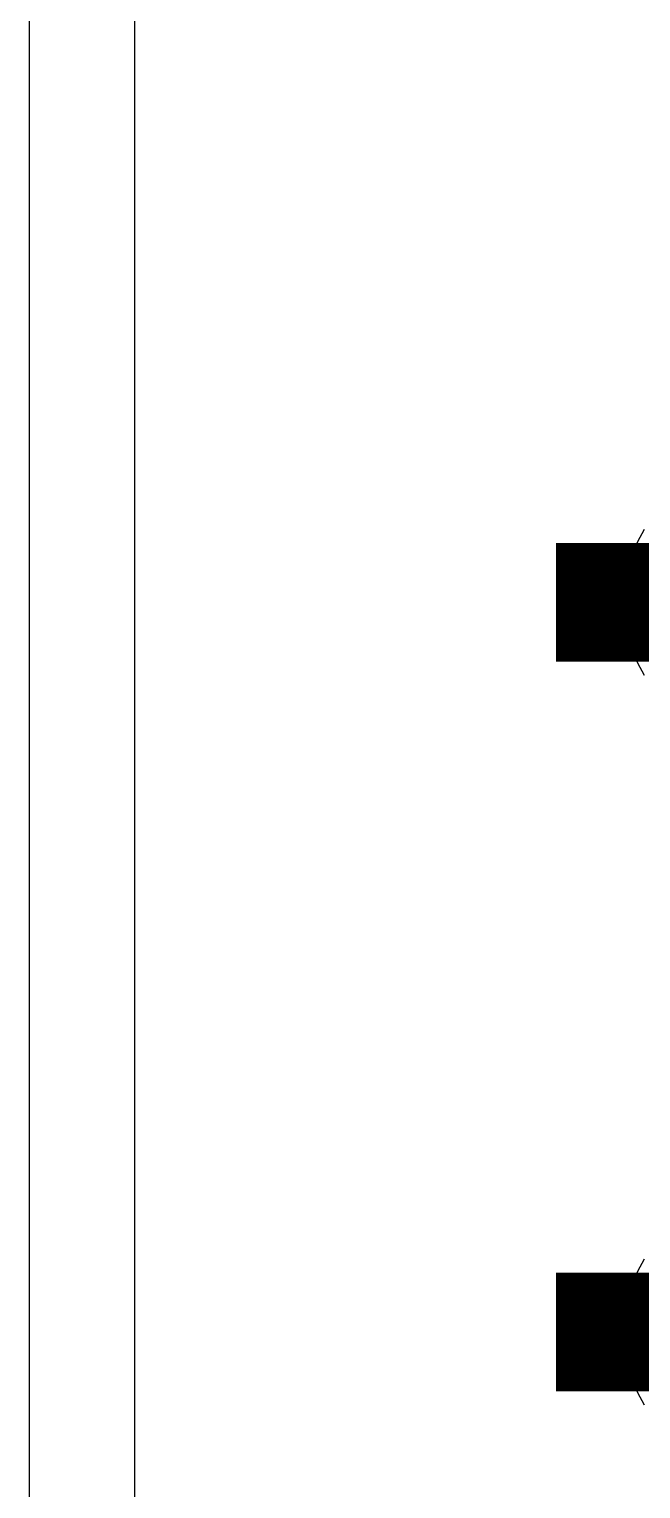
# Model space of a CAD drawing. Extents: x -11880 to 11880, y -14992 to 14992.
# Drawn here: x -11880 to -11648, y -8110 to -7555 of the extents above; entities that cross this region are included whole.
import ezdxf

# ---------------------------------------------------------------- set-up
doc = ezdxf.new("R2010")
doc.units = 0
doc.header["$MEASUREMENT"] = 0
for name, color, linetype in [('OUTLINE', 30, 'CONTINUOUS'), ('RDL1_FS', 34, 'CONTINUOUS'), ('RDL_BS', 160, 'CONTINUOUS')]:
    doc.layers.add(name, color=color, linetype=linetype)

msp = doc.modelspace()

# ---------------------------------------------------------------- linework, layer by layer
at = {"layer": 'OUTLINE'}
for points in [[(-11880, -14992.5), (11880, -14992.5), (11880, 14992.5), (-11880, 14992.5)], [(-11840, -14952.5), (11840, -14952.5), (11840, 14952.5), (-11840, 14952.5)]]:
    msp.add_lwpolyline(points, close=True, dxfattribs=at)
at = {"layer": 'RDL1_FS'}
for points in [[(-11679.998, -7772.795, 45, 45, 0), (-11607.998, -7772.795, 45, 45, 0)], [(-11679.998, -8049.925, 45, 45, 0), (-11607.998, -8049.925, 45, 45, 0)]]:
    msp.add_lwpolyline(points, format="xyseb", dxfattribs=at)
at = {"layer": 'RDL_BS'}
for points in [[(-11646.383, -7800.572), (-11648.875, -7795.91), (-11650.906, -7791), (-11652.437, -7785.96), (-11653.483, -7780.733), (-11654, -7775.439), (-11654, -7770.151), (-11653.483, -7764.857), (-11652.437, -7759.63), (-11650.906, -7754.59), (-11648.875, -7749.68), (-11646.383, -7745.018)], [(-11646.383, -8077.702), (-11648.875, -8073.04), (-11650.906, -8068.13), (-11652.437, -8063.09), (-11653.483, -8057.863), (-11654, -8052.569), (-11654, -8047.281), (-11653.483, -8041.987), (-11652.437, -8036.76), (-11650.906, -8031.72), (-11648.875, -8026.81), (-11646.383, -8022.148)]]:
    msp.add_lwpolyline(points, dxfattribs=at)

doc.saveas('drawing.dxf')
